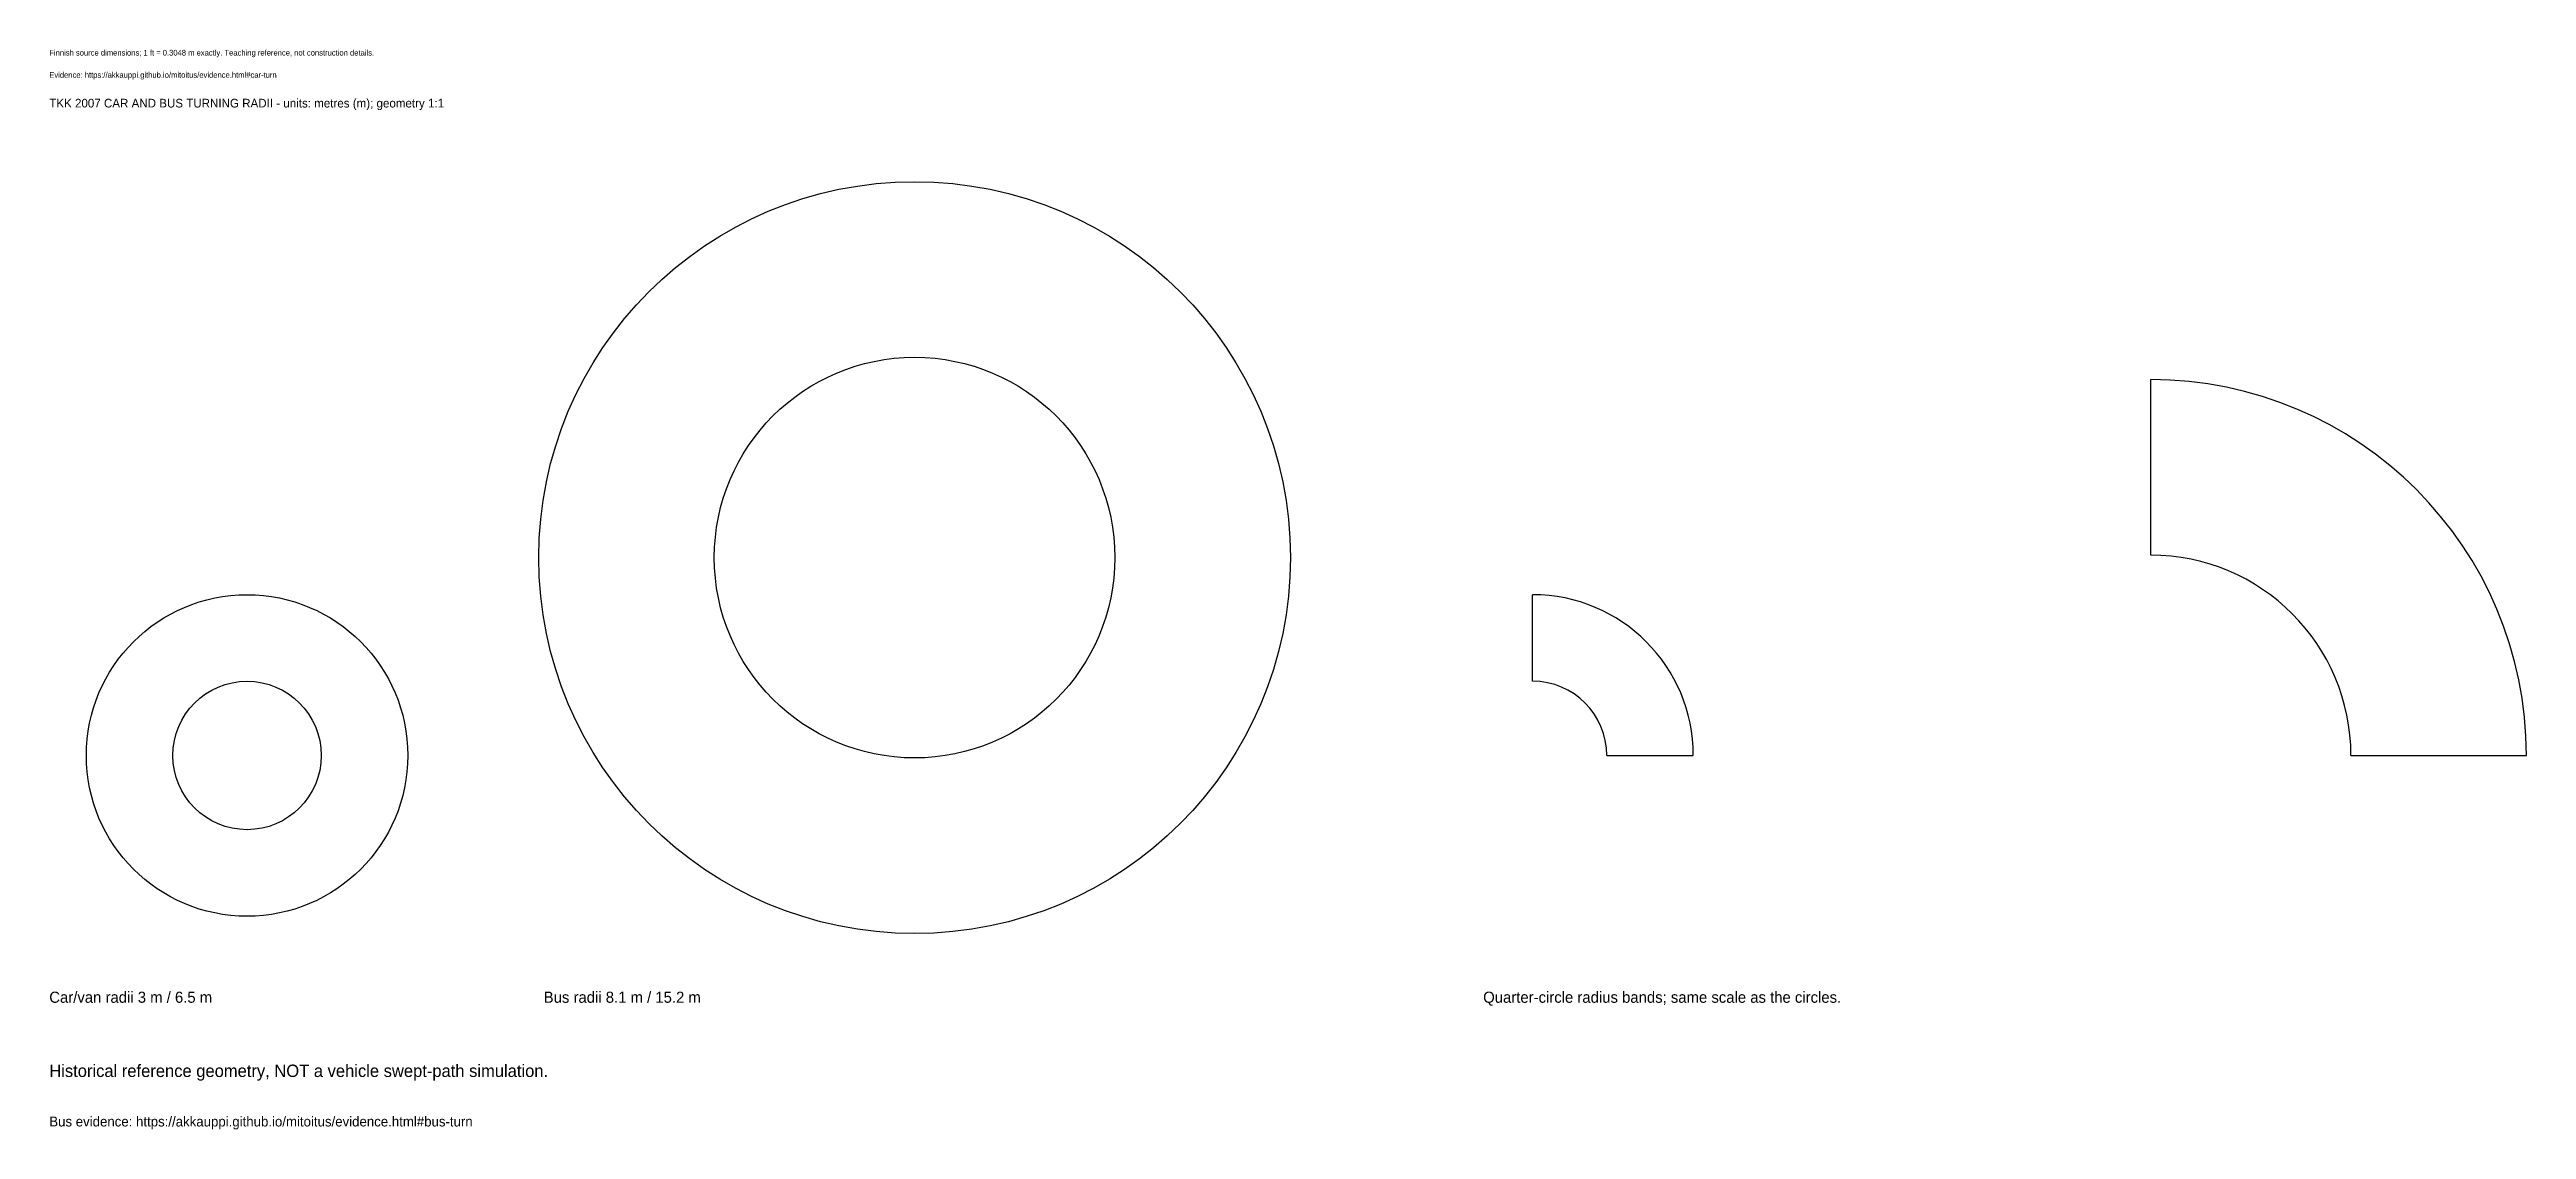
# Model space of a CAD drawing. Header units: metres. Extents: x 0 to 100, y -5 to 39.
import ezdxf

# ---------------------------------------------------------------- set-up
doc = ezdxf.new("R2010")
doc.units = ezdxf.units.M
doc.layers.add('ANNOTATION', color=7, linetype='Continuous')
doc.layers.add('REFERENCE', color=7, linetype='Continuous')

msp = doc.modelspace()

# ---------------------------------------------------------------- linework, layer by layer
at = {"layer": 'REFERENCE'}
for p, q in [((85, 18.1), (85, 25.2)), ((60, 13), (60, 16.5)), ((63, 10), (66.5, 10)), ((93.1, 10), (100.2, 10))]:
    msp.add_line(p, q, dxfattribs=at)
for centre, radius in [((35, 18), 15.2), ((35, 18), 8.1), ((8, 10), 6.5), ((8, 10), 3)]:
    msp.add_circle(centre, radius, dxfattribs=at)
for centre, radius in [((85, 10), 15.2), ((85, 10), 8.1), ((60, 10), 6.5), ((60, 10), 3)]:
    msp.add_arc(centre, radius, 0, 90, dxfattribs=at)

# ---------------------------------------------------------------- texts
at = {"layer": 'ANNOTATION'}
for s, height, p in [('Finnish source dimensions; 1 ft = 0.3048 m exactly. Teaching reference, not construction details.', 0.23, (0, 38.3)), ('Evidence: https://akkauppi.github.io/mitoitus/evidence.html#car-turn', 0.23, (0, 37.4)), ('TKK 2007 CAR AND BUS TURNING RADII - units: metres (m); geometry 1:1', 0.35, (0, 36.2)), ('Car/van radii 3 m / 6.5 m', 0.45, (0, 0)), ('Bus radii 8.1 m / 15.2 m', 0.45, (20, 0)), ('Quarter-circle radius bands; same scale as the circles.', 0.45, (58, 0)), ('Historical reference geometry, NOT a vehicle swept-path simulation.', 0.5, (0, -3)), ('Bus evidence: https://akkauppi.github.io/mitoitus/evidence.html#bus-turn', 0.4, (0, -5))]:
    msp.add_text(s, height=height, dxfattribs=at).set_placement(p)

doc.saveas('drawing.dxf')
